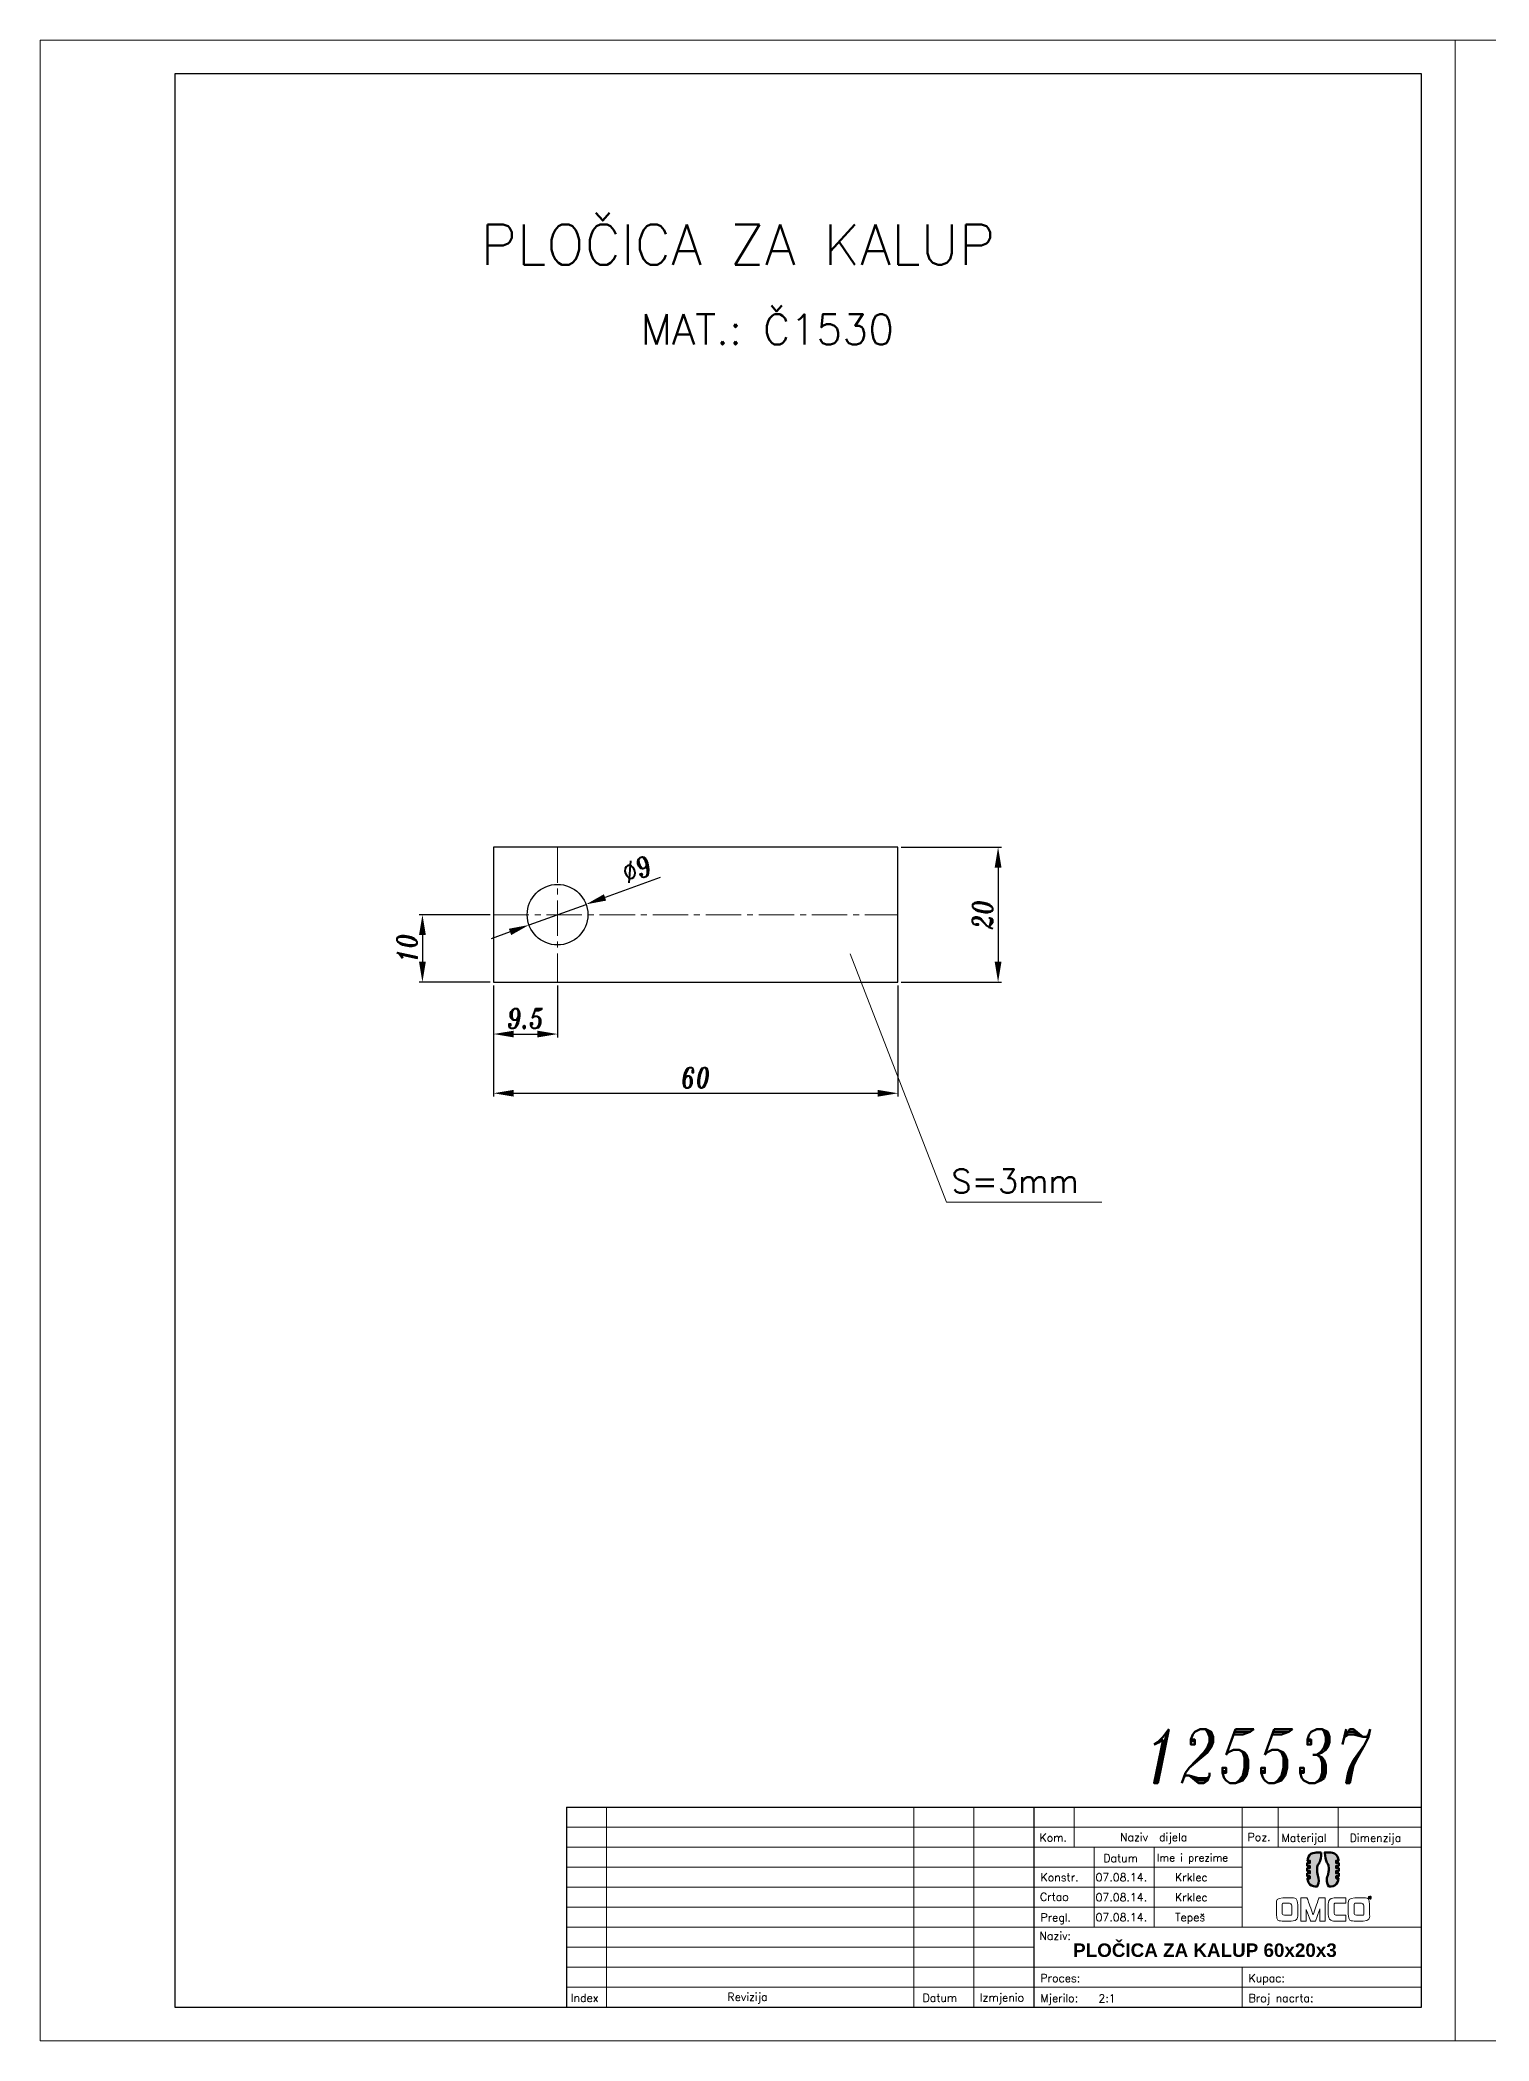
# Model space of a CAD drawing. Extents: x -409 to 828, y -94 to 506.
# Drawn here: x -408.5 to -193.5, y -94.1 to 202.9 of the extents above; entities that cross this region are included whole.
import ezdxf

# ---------------------------------------------------------------- set-up
doc = ezdxf.new("R2010")
doc.units = 0
doc.header["$LTSCALE"] = 7
doc.header["$MEASUREMENT"] = 0
doc.linetypes.add('CENTER2', pattern=[1.125, 0.75, -0.125, 0.125, -0.125])
doc.layers.get('0').update_dxf_attribs({"linetype": 'CONTINUOUS', "lineweight": 15})
for name, color, linetype, lineweight in [('1', 1, 'CENTER2', 15), ('3', 3, 'CONTINUOUS', 30), ('4', 5, 'CONTINUOUS', 50)]:
    doc.layers.add(name, color=color, linetype=linetype, lineweight=lineweight)
doc.styles.add('ITALICT', font='ITALICT.shx', dxfattribs={"width": 0.8, "height": 3})
doc.styles.add('ROMANS', font='romans.shx')
doc.dimstyles.new('2', dxfattribs={"dimtxt": 3, "dimasz": 3, "dimexe": 0.5, "dimexo": 0.5, "dimgap": 0.8, "dimtad": 1, "dimlfac": 0.5, "dimdsep": 46, "dimtxsty": 'ITALICT', "dimcen": 0, "dimazin": 2, "dimtfac": 1, "dimtmove": 0, "dimatfit": 3, "dimfxl": 1, "dimtvp": 13.888889, "dimtolj": 1, "dimarcsym": 0})

# ---------------------------------------------------------------- blocks, each defined once
blk = doc.blocks.new('*D127')
at = {"color": 0, "lineweight": -2, "transparency": 16777216}
for p, q in [((-341.21, 62.54), (-341.21, 46.03)), ((-281.21, 62.54), (-281.21, 46.03)), ((-338.21, 46.53), (-284.21, 46.53))]:
    blk.add_line(p, q, dxfattribs=at)
at = {"color": 0, "transparency": 16777216}
for points in [[(-338.21, 47.03), (-338.21, 46.03), (-341.21, 46.53)], [(-284.21, 46.03), (-284.21, 47.03), (-281.21, 46.53)]]:
    blk.add_solid(points, dxfattribs=at)
at = {"color": 0, "transparency": 16777216, "insert": (-311.21, 48.83), "char_height": 3, "attachment_point": 5, "style": 'ITALICT'}
blk.add_mtext('\\A1;60', dxfattribs=at)
blk = doc.blocks.new('*D128')
at = {"color": 0, "lineweight": -2, "transparency": 16777216}
for p, q in [((-341.21, 62.54), (-341.21, 54.82)), ((-331.71, 62.54), (-331.71, 54.82)), ((-338.21, 55.32), (-334.71, 55.32))]:
    blk.add_line(p, q, dxfattribs=at)
at = {"color": 0, "transparency": 16777216}
for points in [[(-338.21, 55.82), (-338.21, 54.82), (-341.21, 55.32)], [(-334.71, 54.82), (-334.71, 55.82), (-331.71, 55.32)]]:
    blk.add_solid(points, dxfattribs=at)
at = {"color": 0, "transparency": 16777216, "insert": (-336.46, 57.62), "char_height": 3, "attachment_point": 5, "style": 'ITALICT'}
blk.add_mtext('\\A1;9.5', dxfattribs=at)
blk = doc.blocks.new('*D129')
at = {"color": 0, "lineweight": -2, "transparency": 16777216}
for p, q in [((-341.71, 73.04), (-352.26, 73.04)), ((-351.76, 70.04), (-351.76, 66.04)), ((-341.71, 63.04), (-352.26, 63.04))]:
    blk.add_line(p, q, dxfattribs=at)
at = {"color": 0, "transparency": 16777216}
for points in [[(-351.26, 70.04), (-352.26, 70.04), (-351.76, 73.04)], [(-352.26, 66.04), (-351.26, 66.04), (-351.76, 63.04)]]:
    blk.add_solid(points, dxfattribs=at)
at = {"color": 0, "transparency": 16777216, "insert": (-354.06, 68.04), "char_height": 3, "attachment_point": 5, "rotation": 90, "style": 'ITALICT'}
blk.add_mtext('\\A1;10', dxfattribs=at)
blk = doc.blocks.new('*D130')
at = {"color": 0, "lineweight": -2, "transparency": 16777216}
for p, q in [((-280.71, 83.04), (-265.84, 83.04)), ((-266.34, 80.04), (-266.34, 66.04)), ((-280.71, 63.04), (-265.84, 63.04))]:
    blk.add_line(p, q, dxfattribs=at)
at = {"color": 0, "transparency": 16777216}
for points in [[(-265.84, 80.04), (-266.84, 80.04), (-266.34, 83.04)], [(-266.84, 66.04), (-265.84, 66.04), (-266.34, 63.04)]]:
    blk.add_solid(points, dxfattribs=at)
at = {"color": 0, "transparency": 16777216, "insert": (-268.64, 73.04), "char_height": 3, "attachment_point": 5, "rotation": 90, "style": 'ITALICT'}
blk.add_mtext('\\A1;20', dxfattribs=at)
blk = doc.blocks.new('*D131')
at = {"color": 0, "lineweight": -2, "transparency": 16777216}
for p, q in [((-316.47, 78.57), (-324.66, 75.6)), ((-335.94, 71.51), (-327.48, 74.57)), ((-338.76, 70.48), (-341.58, 69.46))]:
    blk.add_line(p, q, dxfattribs=at)
at = {"color": 0, "transparency": 16777216}
for points in [[(-324.83, 76.07), (-324.49, 75.13), (-327.48, 74.57)], [(-338.59, 70.01), (-338.93, 70.95), (-335.94, 71.51)]]:
    blk.add_solid(points, dxfattribs=at)
at = {"color": 0, "transparency": 16777216, "insert": (-319.94, 79.75), "char_height": 3, "attachment_point": 5, "rotation": 19.9257, "style": 'ITALICT'}
blk.add_mtext('\\A1;∅9', dxfattribs=at)

msp = doc.modelspace()

# ---------------------------------------------------------------- hatches: boundary and pattern name
at = {"layer": '4'}
h = msp.add_hatch(color=142, dxfattribs=at)
edge = h.paths.add_edge_path()
edge.add_spline(control_points=[(-219.0134, -68.5017), (-219.0134, -67.8634), (-218.4513, -67.6925), (-218.3898, -66.1606)], knot_values=[0.95238095, 0.95238095, 0.95238095, 0.95238095, 1, 1, 1, 1], degree=3, periodic=0)
edge.add_spline(control_points=[(-218.3898, -66.1606), (-218.3898, -66.1606), (-219.0382, -66.1606), (-219.0382, -66.1606)], knot_values=[0, 0, 0, 0, 0.04761905, 0.04761905, 0.04761905, 0.04761905], degree=3, periodic=0)
edge.add_spline(control_points=[(-219.0382, -66.1606), (-220.1328, -66.1606), (-220.3824, -67.005), (-220.4394, -67.3905), (-220.4394, -67.3905), (-220.4394, -67.3905), (-220.3466, -67.3905), (-220.2538, -67.3905)], knot_values=[0.04761905, 0.04761905, 0.04761905, 0.04761905, 0.0952381, 0.0952381, 0.0952381, 0.0953381, 0.11904762, 0.11904762, 0.11904762, 0.11904762], degree=3, periodic=0)
edge.add_spline(control_points=[(-220.2538, -67.3905), (-220.161, -67.3905), (-220.0683, -67.3905), (-220.0683, -67.3905)], knot_values=[0.11904762, 0.11904762, 0.11904762, 0.11904762, 0.14285714, 0.14285714, 0.14285714, 0.14285714], degree=3, periodic=0)
edge.add_spline(control_points=[(-220.0683, -67.3905), (-220.0683, -67.3905), (-220.0683, -67.7011), (-220.0683, -67.7011)], knot_values=[0.14285714, 0.14285714, 0.14285714, 0.14285714, 0.19047571, 0.19047571, 0.19047571, 0.19047571], degree=3, periodic=0)
edge.add_spline(control_points=[(-220.0683, -67.7011), (-220.0683, -67.7011), (-220.0683, -67.7011), (-220.0683, -67.7011), (-220.0683, -67.7011), (-220.0683, -67.7011), (-220.1653, -67.7011), (-220.2624, -67.7011)], knot_values=[0.19047571, 0.19047571, 0.19047571, 0.19047571, 0.20238095, 0.20238095, 0.20238095, 0.20248095, 0.21428571, 0.21428571, 0.21428571, 0.21428571], degree=3, periodic=0)
edge.add_spline(control_points=[(-220.2624, -67.7011), (-220.3594, -67.7011), (-220.4565, -67.7011), (-220.4565, -67.7011), (-220.4565, -67.7011), (-220.4565, -67.7011), (-220.4565, -67.8152), (-220.4565, -67.9293)], knot_values=[0.21428571, 0.21428571, 0.21428571, 0.21428571, 0.23809524, 0.23809524, 0.23809524, 0.23819524, 0.26190476, 0.26190476, 0.26190476, 0.26190476], degree=3, periodic=0)
edge.add_spline(control_points=[(-220.4565, -67.9293), (-220.4565, -68.0434), (-220.4565, -68.1575), (-220.4565, -68.1575), (-220.4565, -68.1575), (-220.4565, -68.1575), (-220.3594, -68.1575), (-220.2624, -68.1575)], knot_values=[0.26190476, 0.26190476, 0.26190476, 0.26190476, 0.28571429, 0.28571429, 0.28571429, 0.28581429, 0.30952381, 0.30952381, 0.30952381, 0.30952381], degree=3, periodic=0)
edge.add_spline(control_points=[(-220.2624, -68.1575), (-220.1653, -68.1575), (-220.0683, -68.1575), (-220.0683, -68.1575)], knot_values=[0.30952381, 0.30952381, 0.30952381, 0.30952381, 0.33333333, 0.33333333, 0.33333333, 0.33333333], degree=3, periodic=0)
edge.add_spline(control_points=[(-220.0683, -68.1575), (-220.0683, -68.1575), (-220.0683, -68.4681), (-220.0683, -68.4681)], knot_values=[0.33333333, 0.33333333, 0.33333333, 0.33333333, 0.3809519, 0.3809519, 0.3809519, 0.3809519], degree=3, periodic=0)
edge.add_spline(control_points=[(-220.0683, -68.4681), (-220.0683, -68.4681), (-220.0683, -68.4681), (-220.0683, -68.4681), (-220.0683, -68.4681), (-220.0683, -68.4681), (-220.1653, -68.4681), (-220.2624, -68.4681)], knot_values=[0.3809519, 0.3809519, 0.3809519, 0.3809519, 0.39285714, 0.39285714, 0.39285714, 0.39295714, 0.4047619, 0.4047619, 0.4047619, 0.4047619], degree=3, periodic=0)
edge.add_spline(control_points=[(-220.2624, -68.4681), (-220.3594, -68.4681), (-220.4565, -68.4681), (-220.4565, -68.4681), (-220.4565, -68.4681), (-220.4565, -68.4681), (-220.4565, -68.5822), (-220.4565, -68.6963)], knot_values=[0.4047619, 0.4047619, 0.4047619, 0.4047619, 0.42857143, 0.42857143, 0.42857143, 0.42867143, 0.45238095, 0.45238095, 0.45238095, 0.45238095], degree=3, periodic=0)
edge.add_spline(control_points=[(-220.4565, -68.6963), (-220.4565, -68.8104), (-220.4565, -68.9245), (-220.4565, -68.9245), (-220.4565, -68.9245), (-220.4565, -68.9245), (-220.3594, -68.9245), (-220.2624, -68.9245)], knot_values=[0.45238095, 0.45238095, 0.45238095, 0.45238095, 0.47619048, 0.47619048, 0.47619048, 0.47629048, 0.5, 0.5, 0.5, 0.5], degree=3, periodic=0)
edge.add_spline(control_points=[(-220.2624, -68.9245), (-220.1653, -68.9245), (-220.0683, -68.9245), (-220.0683, -68.9245)], knot_values=[0.5, 0.5, 0.5, 0.5, 0.52380952, 0.52380952, 0.52380952, 0.52380952], degree=3, periodic=0)
edge.add_spline(control_points=[(-220.0683, -68.9245), (-220.0683, -68.9245), (-220.0683, -69.235), (-220.0683, -69.235)], knot_values=[0.52380952, 0.52380952, 0.52380952, 0.52380952, 0.5714281, 0.5714281, 0.5714281, 0.5714281], degree=3, periodic=0)
edge.add_spline(control_points=[(-220.0683, -69.235), (-220.0683, -69.235), (-220.0683, -69.235), (-220.0683, -69.235), (-220.0683, -69.235), (-220.0683, -69.235), (-220.1653, -69.235), (-220.2624, -69.235)], knot_values=[0.5714281, 0.5714281, 0.5714281, 0.5714281, 0.58333333, 0.58333333, 0.58333333, 0.58343333, 0.5952381, 0.5952381, 0.5952381, 0.5952381], degree=3, periodic=0)
edge.add_spline(control_points=[(-220.2624, -69.235), (-220.3594, -69.235), (-220.4565, -69.235), (-220.4565, -69.235), (-220.4565, -69.235), (-220.4565, -69.235), (-220.4565, -69.3491), (-220.4565, -69.4632)], knot_values=[0.5952381, 0.5952381, 0.5952381, 0.5952381, 0.61904762, 0.61904762, 0.61904762, 0.61914762, 0.64285714, 0.64285714, 0.64285714, 0.64285714], degree=3, periodic=0)
edge.add_spline(control_points=[(-220.4565, -69.4632), (-220.4565, -69.5773), (-220.4565, -69.6915), (-220.4565, -69.6915), (-220.4565, -69.6915), (-220.4565, -69.6915), (-220.3594, -69.6915), (-220.2624, -69.6915)], knot_values=[0.64285714, 0.64285714, 0.64285714, 0.64285714, 0.66666667, 0.66666667, 0.66666667, 0.66676667, 0.69047619, 0.69047619, 0.69047619, 0.69047619], degree=3, periodic=0)
edge.add_spline(control_points=[(-220.2624, -69.6915), (-220.1653, -69.6915), (-220.0683, -69.6915), (-220.0683, -69.6915)], knot_values=[0.69047619, 0.69047619, 0.69047619, 0.69047619, 0.71428571, 0.71428571, 0.71428571, 0.71428571], degree=3, periodic=0)
edge.add_spline(control_points=[(-220.0683, -69.6915), (-220.0683, -69.6915), (-220.0683, -70.002), (-220.0683, -70.002)], knot_values=[0.71428571, 0.71428571, 0.71428571, 0.71428571, 0.76190429, 0.76190429, 0.76190429, 0.76190429], degree=3, periodic=0)
edge.add_spline(control_points=[(-220.0683, -70.002), (-220.0683, -70.002), (-220.0683, -70.002), (-220.0683, -70.002), (-220.0683, -70.002), (-220.0683, -70.002), (-220.4423, -70.002), (-220.4423, -70.002)], knot_values=[0.76190429, 0.76190429, 0.76190429, 0.76190429, 0.78571429, 0.78571429, 0.78571429, 0.78581429, 0.80952381, 0.80952381, 0.80952381, 0.80952381], degree=3, periodic=0)
edge.add_spline(control_points=[(-220.4423, -70.002), (-220.3101, -71.1717), (-219.2768, -71.2319), (-219.1241, -71.2319)], knot_values=[0.80952381, 0.80952381, 0.80952381, 0.80952381, 0.85714286, 0.85714286, 0.85714286, 0.85714286], degree=3, periodic=0)
edge.add_spline(control_points=[(-219.1241, -71.2319), (-219.1241, -71.2319), (-219.0095, -71.2319), (-219.0095, -71.2319)], knot_values=[0.85714286, 0.85714286, 0.85714286, 0.85714286, 0.9047619, 0.9047619, 0.9047619, 0.9047619], degree=3, periodic=0)
edge.add_spline(control_points=[(-219.0095, -71.2319), (-218.4669, -70.4517), (-219.0134, -69.3146), (-219.0134, -68.5017)], knot_values=[0.9047619, 0.9047619, 0.9047619, 0.9047619, 0.95238095, 0.95238095, 0.95238095, 0.95238095], degree=3, periodic=0)
h = msp.add_hatch(color=253, dxfattribs=at)
edge = h.paths.add_edge_path()
edge.add_spline(control_points=[(-216.1857, -68.9245), (-216.1857, -68.9245), (-216.1857, -68.9245), (-216.1857, -68.9245), (-216.1857, -68.9245), (-216.1857, -68.9245), (-216.0886, -68.9245), (-215.9916, -68.9245)], knot_values=[0.23809476, 0.23809476, 0.23809476, 0.23809476, 0.25, 0.25, 0.25, 0.2501, 0.26190476, 0.26190476, 0.26190476, 0.26190476], degree=3, periodic=0)
edge.add_spline(control_points=[(-215.9916, -68.9245), (-215.8945, -68.9245), (-215.7975, -68.9245), (-215.7975, -68.9245), (-215.7975, -68.9245), (-215.7975, -68.9245), (-215.7975, -68.8104), (-215.7975, -68.6963)], knot_values=[0.26190476, 0.26190476, 0.26190476, 0.26190476, 0.28571429, 0.28571429, 0.28571429, 0.28581429, 0.30952381, 0.30952381, 0.30952381, 0.30952381], degree=3, periodic=0)
edge.add_spline(control_points=[(-215.7975, -68.6963), (-215.7975, -68.5822), (-215.7975, -68.4681), (-215.7975, -68.4681), (-215.7975, -68.4681), (-215.7975, -68.4681), (-215.8945, -68.4681), (-215.9916, -68.4681)], knot_values=[0.30952381, 0.30952381, 0.30952381, 0.30952381, 0.33333333, 0.33333333, 0.33333333, 0.33343333, 0.35714286, 0.35714286, 0.35714286, 0.35714286], degree=3, periodic=0)
edge.add_spline(control_points=[(-215.9916, -68.4681), (-216.0886, -68.4681), (-216.1857, -68.4681), (-216.1857, -68.4681)], knot_values=[0.35714286, 0.35714286, 0.35714286, 0.35714286, 0.38095238, 0.38095238, 0.38095238, 0.38095238], degree=3, periodic=0)
edge.add_spline(control_points=[(-216.1857, -68.4681), (-216.1857, -68.4681), (-216.1857, -68.1575), (-216.1857, -68.1575)], knot_values=[0.38095238, 0.38095238, 0.38095238, 0.38095238, 0.42857095, 0.42857095, 0.42857095, 0.42857095], degree=3, periodic=0)
edge.add_spline(control_points=[(-216.1857, -68.1575), (-216.1857, -68.1575), (-216.1857, -68.1575), (-216.1857, -68.1575), (-216.1857, -68.1575), (-216.1857, -68.1575), (-216.0886, -68.1575), (-215.9916, -68.1575)], knot_values=[0.42857095, 0.42857095, 0.42857095, 0.42857095, 0.44047619, 0.44047619, 0.44047619, 0.44057619, 0.45238095, 0.45238095, 0.45238095, 0.45238095], degree=3, periodic=0)
edge.add_spline(control_points=[(-215.9916, -68.1575), (-215.8945, -68.1575), (-215.7975, -68.1575), (-215.7975, -68.1575), (-215.7975, -68.1575), (-215.7975, -68.1575), (-215.7975, -68.0434), (-215.7975, -67.9293)], knot_values=[0.45238095, 0.45238095, 0.45238095, 0.45238095, 0.47619048, 0.47619048, 0.47619048, 0.47629048, 0.5, 0.5, 0.5, 0.5], degree=3, periodic=0)
edge.add_spline(control_points=[(-215.7975, -67.9293), (-215.7975, -67.8152), (-215.7975, -67.7011), (-215.7975, -67.7011), (-215.7975, -67.7011), (-215.7975, -67.7011), (-215.8945, -67.7011), (-215.9916, -67.7011)], knot_values=[0.5, 0.5, 0.5, 0.5, 0.52380952, 0.52380952, 0.52380952, 0.52390952, 0.54761905, 0.54761905, 0.54761905, 0.54761905], degree=3, periodic=0)
edge.add_spline(control_points=[(-215.9916, -67.7011), (-216.0886, -67.7011), (-216.1857, -67.7011), (-216.1857, -67.7011)], knot_values=[0.54761905, 0.54761905, 0.54761905, 0.54761905, 0.57142857, 0.57142857, 0.57142857, 0.57142857], degree=3, periodic=0)
edge.add_spline(control_points=[(-216.1857, -67.7011), (-216.1857, -67.7011), (-216.1857, -67.3905), (-216.1857, -67.3905)], knot_values=[0.57142857, 0.57142857, 0.57142857, 0.57142857, 0.61904714, 0.61904714, 0.61904714, 0.61904714], degree=3, periodic=0)
edge.add_spline(control_points=[(-216.1857, -67.3905), (-216.1857, -67.3905), (-216.1857, -67.3905), (-216.1857, -67.3905), (-216.1857, -67.3905), (-216.1857, -67.3905), (-215.8128, -67.3905), (-215.8128, -67.3905)], knot_values=[0.61904714, 0.61904714, 0.61904714, 0.61904714, 0.64285714, 0.64285714, 0.64285714, 0.64295714, 0.66666667, 0.66666667, 0.66666667, 0.66666667], degree=3, periodic=0)
edge.add_spline(control_points=[(-215.8128, -67.3905), (-215.9493, -66.2285), (-216.9775, -66.1606), (-217.1298, -66.1606), (-217.1298, -66.1606), (-217.1298, -66.1606), (-217.8644, -66.1606), (-217.8644, -66.1606)], knot_values=[0.66666667, 0.66666667, 0.66666667, 0.66666667, 0.71428571, 0.71428571, 0.71428571, 0.71438571, 0.76190476, 0.76190476, 0.76190476, 0.76190476], degree=3, periodic=0)
edge.add_spline(control_points=[(-217.8644, -66.1606), (-217.8027, -67.6925), (-217.2404, -67.8634), (-217.2404, -68.5017)], knot_values=[0.76190476, 0.76190476, 0.76190476, 0.76190476, 0.80952381, 0.80952381, 0.80952381, 0.80952381], degree=3, periodic=0)
edge.add_spline(control_points=[(-217.2404, -68.5017), (-217.2404, -69.3146), (-217.787, -70.4517), (-217.2444, -71.2319)], knot_values=[0.80952381, 0.80952381, 0.80952381, 0.80952381, 0.85714286, 0.85714286, 0.85714286, 0.85714286], degree=3, periodic=0)
edge.add_spline(control_points=[(-217.2444, -71.2319), (-217.2444, -71.2319), (-217.2072, -71.2319), (-217.2072, -71.2319)], knot_values=[0.85714286, 0.85714286, 0.85714286, 0.85714286, 0.9047619, 0.9047619, 0.9047619, 0.9047619], degree=3, periodic=0)
edge.add_spline(control_points=[(-217.2072, -71.2319), (-216.1126, -71.2319), (-215.8681, -70.3876), (-215.8134, -70.002), (-215.8134, -70.002), (-215.8134, -70.002), (-215.9065, -70.002), (-215.9996, -70.002)], knot_values=[0.9047619, 0.9047619, 0.9047619, 0.9047619, 0.95238095, 0.95238095, 0.95238095, 0.95248095, 0.97619048, 0.97619048, 0.97619048, 0.97619048], degree=3, periodic=0)
edge.add_spline(control_points=[(-215.9996, -70.002), (-216.0926, -70.002), (-216.1857, -70.002), (-216.1857, -70.002)], knot_values=[0.97619048, 0.97619048, 0.97619048, 0.97619048, 1, 1, 1, 1], degree=3, periodic=0)
edge.add_spline(control_points=[(-216.1857, -70.002), (-216.1857, -70.002), (-216.1857, -69.6915), (-216.1857, -69.6915)], knot_values=[0, 0, 0, 0, 0.04761857, 0.04761857, 0.04761857, 0.04761857], degree=3, periodic=0)
edge.add_spline(control_points=[(-216.1857, -69.6915), (-216.1857, -69.6915), (-216.1857, -69.6915), (-216.1857, -69.6915), (-216.1857, -69.6915), (-216.1857, -69.6915), (-216.0886, -69.6915), (-215.9916, -69.6915)], knot_values=[0.04761857, 0.04761857, 0.04761857, 0.04761857, 0.05952381, 0.05952381, 0.05952381, 0.05962381, 0.07142857, 0.07142857, 0.07142857, 0.07142857], degree=3, periodic=0)
edge.add_spline(control_points=[(-215.9916, -69.6915), (-215.8945, -69.6915), (-215.7975, -69.6915), (-215.7975, -69.6915), (-215.7975, -69.6915), (-215.7975, -69.6915), (-215.7975, -69.5773), (-215.7975, -69.4632)], knot_values=[0.07142857, 0.07142857, 0.07142857, 0.07142857, 0.0952381, 0.0952381, 0.0952381, 0.0953381, 0.11904762, 0.11904762, 0.11904762, 0.11904762], degree=3, periodic=0)
edge.add_spline(control_points=[(-215.7975, -69.4632), (-215.7975, -69.3491), (-215.7975, -69.235), (-215.7975, -69.235), (-215.7975, -69.235), (-215.7975, -69.235), (-215.8945, -69.235), (-215.9916, -69.235)], knot_values=[0.11904762, 0.11904762, 0.11904762, 0.11904762, 0.14285714, 0.14285714, 0.14285714, 0.14295714, 0.16666667, 0.16666667, 0.16666667, 0.16666667], degree=3, periodic=0)
edge.add_spline(control_points=[(-215.9916, -69.235), (-216.0886, -69.235), (-216.1857, -69.235), (-216.1857, -69.235)], knot_values=[0.16666667, 0.16666667, 0.16666667, 0.16666667, 0.19047619, 0.19047619, 0.19047619, 0.19047619], degree=3, periodic=0)
edge.add_spline(control_points=[(-216.1857, -69.235), (-216.1857, -69.235), (-216.1857, -68.9245), (-216.1857, -68.9245)], knot_values=[0.19047619, 0.19047619, 0.19047619, 0.19047619, 0.23809476, 0.23809476, 0.23809476, 0.23809476], degree=3, periodic=0)

# ---------------------------------------------------------------- linework, layer by layer
for p, q in [((-198.5003, 202.8629), (-408.5003, 202.8629)), ((-408.5003, 202.8629), (-408.5003, -94.1371)), ((11.4997, 202.8629), (-198.5003, 202.8629)), ((-198.5003, 202.8629), (-198.5003, -94.1371)), ((-198.5003, 202.8629), (-198.5003, -94.1371)), ((-288.3132, 67.2125), (-274.017, 30.3692)), ((-274.017, 30.3692), (-250.966, 30.3692)), ((-324.4639, -59.4431), (-324.4639, -89.1371)), ((-278.8291, -59.4431), (-278.8291, -89.1371)), ((-269.9209, -59.4431), (-269.9209, -89.1371)), ((-255.0739, -59.4431), (-255.0739, -65.3819)), ((-230.131, -59.4431), (-230.131, -77.2595)), ((-224.786, -59.4431), (-224.786, -65.3819)), ((-215.8778, -59.4431), (-215.8778, -65.3819)), ((-330.4027, -62.4125), (-203.5003, -62.4125)), ((-203.5003, -65.3819), (-330.4027, -65.3819)), ((-252.1045, -65.3819), (-252.1045, -77.2595)), ((-243.1963, -65.3819), (-243.1963, -77.2595)), ((-330.4027, -68.3513), (-230.131, -68.3513)), ((-330.4027, -71.3207), (-230.131, -71.3207)), ((-330.4027, -74.2901), (-230.131, -74.2901)), ((-330.4027, -77.2595), (-203.5003, -77.2595)), ((-261.0127, -80.2289), (-330.4027, -80.2289)), ((-330.4027, -83.1983), (-203.5003, -83.1983)), ((-230.131, -83.1983), (-230.131, -89.1371)), ((-330.4027, -86.1677), (-203.5003, -86.1677)), ((-408.5003, -94.1371), (-198.5003, -94.1371)), ((-198.5003, -94.1371), (11.4997, -94.1371))]:
    msp.add_line(p, q)
for points, knots in [([(-222.8383, -76.3394), (-222.8383, -76.3394), (-224.1435, -76.3394), (-224.1435, -76.3394), (-224.1435, -76.3394), (-224.2546, -76.3394), (-225.0506, -76.2927), (-225.0506, -75.3269), (-225.0506, -75.3269), (-225.0506, -75.3269), (-225.0506, -73.8521), (-225.0506, -73.8521), (-225.0506, -73.8521), (-225.0506, -73.8521), (-225.0506, -72.8864), (-224.085, -72.8864), (-224.085, -72.8864), (-224.085, -72.8864), (-222.7857, -72.8864), (-222.7857, -72.8864), (-222.7857, -72.8864), (-222.6745, -72.8864), (-221.8785, -72.9391), (-221.8785, -73.9048), (-221.8785, -73.9048), (-221.8785, -73.9048), (-221.8785, -75.3737), (-221.8785, -75.3737), (-221.8785, -75.3737), (-221.8785, -75.3737), (-221.8727, -76.3394), (-222.8383, -76.3394)], [0, 0, 0, 0, 0.125, 0.125, 0.125, 0.1875, 0.25, 0.25, 0.25, 0.3125, 0.375, 0.375, 0.375, 0.4375, 0.5, 0.5, 0.5, 0.5625, 0.625, 0.625, 0.625, 0.6875, 0.75, 0.75, 0.75, 0.8125, 0.875, 0.875, 0.875, 0.9375, 1, 1, 1, 1]), ([(-222.7564, -74.1037), (-222.7564, -74.1037), (-222.7564, -73.7058), (-223.0959, -73.7058), (-223.0959, -73.7058), (-223.0959, -73.7058), (-224.0615, -73.7058), (-224.0615, -73.7058), (-224.0615, -73.7058), (-224.0615, -73.7058), (-224.1727, -73.7117), (-224.1727, -73.8228), (-224.1727, -73.8228), (-224.1727, -73.8228), (-224.1727, -75.0694), (-224.1727, -75.0694), (-224.1727, -75.0694), (-224.1727, -75.0694), (-224.1727, -75.4617), (-223.8333, -75.4617), (-223.8333, -75.4617), (-223.8333, -75.4617), (-222.8676, -75.4617), (-222.8676, -75.4617), (-222.8676, -75.4617), (-222.8676, -75.4617), (-222.7564, -75.4617), (-222.7564, -75.3504), (-222.7564, -75.3504), (-222.7564, -75.3504), (-222.7564, -74.1037), (-222.7564, -74.1037)], [0, 0, 0, 0, 0.125, 0.125, 0.125, 0.1875, 0.25, 0.25, 0.25, 0.3125, 0.375, 0.375, 0.375, 0.4375, 0.5, 0.5, 0.5, 0.5625, 0.625, 0.625, 0.625, 0.6875, 0.75, 0.75, 0.75, 0.8125, 0.875, 0.875, 0.875, 0.9375, 1, 1, 1, 1]), ([(-218.5894, -76.3394), (-218.5894, -76.3394), (-218.5894, -74.531), (-218.5894, -74.531), (-218.5894, -74.531), (-218.5894, -74.531), (-219.2214, -76.3394), (-219.2214, -76.3394), (-219.2214, -76.3394), (-219.2214, -76.3394), (-219.9823, -76.3394), (-219.9823, -76.3394), (-219.9823, -76.3394), (-219.9823, -76.3394), (-220.626, -74.6128), (-220.626, -74.6128), (-220.626, -74.6128), (-220.626, -74.6128), (-220.626, -76.3394), (-220.626, -76.3394), (-220.626, -76.3394), (-220.626, -76.3394), (-221.4396, -76.3394), (-221.4396, -76.3394), (-221.4396, -76.3394), (-221.4396, -76.3394), (-221.4396, -72.8864), (-221.4396, -72.8864), (-221.4396, -72.8864), (-221.4396, -72.8864), (-220.4974, -72.8864), (-220.4974, -72.8864), (-220.4974, -72.8864), (-220.4974, -72.8864), (-219.5902, -75.4323), (-219.5902, -75.4323), (-219.5902, -75.4323), (-219.5902, -75.4323), (-218.724, -72.8864), (-218.724, -72.8864), (-218.724, -72.8864), (-218.724, -72.8864), (-217.7992, -72.8864), (-217.7992, -72.8864), (-217.7992, -72.8864), (-217.7992, -72.8864), (-217.7992, -76.3394), (-217.7992, -76.3394), (-217.7992, -76.3394), (-217.7992, -76.3394), (-218.5894, -76.3394), (-218.5894, -76.3394)], [0, 0, 0, 0, 0.07692308, 0.07692308, 0.07692308, 0.11538462, 0.15384615, 0.15384615, 0.15384615, 0.19230769, 0.23076923, 0.23076923, 0.23076923, 0.26923077, 0.30769231, 0.30769231, 0.30769231, 0.34615385, 0.38461538, 0.38461538, 0.38461538, 0.42307692, 0.46153846, 0.46153846, 0.46153846, 0.5, 0.53846154, 0.53846154, 0.53846154, 0.57692308, 0.61538462, 0.61538462, 0.61538462, 0.65384615, 0.69230769, 0.69230769, 0.69230769, 0.73076923, 0.76923077, 0.76923077, 0.76923077, 0.80769231, 0.84615385, 0.84615385, 0.84615385, 0.88461538, 0.92307692, 0.92307692, 0.92307692, 0.96153846, 1, 1, 1, 1]), ([(-214.7558, -75.4617), (-214.7558, -75.4617), (-216.143, -75.4617), (-216.143, -75.4617), (-216.143, -75.4617), (-216.4825, -75.4617), (-216.4825, -75.0694), (-216.4825, -75.0694), (-216.4825, -75.0694), (-216.4825, -75.0694), (-216.4825, -73.8228), (-216.4825, -73.8228), (-216.4825, -73.8228), (-216.4825, -73.7117), (-216.3712, -73.7058), (-216.3712, -73.7058), (-216.3712, -73.7058), (-216.3712, -73.7058), (-214.7558, -73.7058), (-214.7558, -73.7058), (-214.7558, -73.7058), (-214.7558, -73.7058), (-214.7558, -72.8864), (-214.7558, -72.8864), (-214.7558, -72.8864), (-214.7558, -72.8864), (-216.3946, -72.8864), (-216.3946, -72.8864), (-216.3946, -72.8864), (-217.3603, -72.8864), (-217.3603, -73.8521), (-217.3603, -73.8521), (-217.3603, -73.8521), (-217.3603, -73.8521), (-217.3603, -75.3269), (-217.3603, -75.3269), (-217.3603, -75.3269), (-217.3603, -76.2927), (-216.5644, -76.3394), (-216.4532, -76.3394), (-216.4532, -76.3394), (-216.4532, -76.3394), (-214.7558, -76.3394), (-214.7558, -76.3394), (-214.7558, -76.3394), (-214.7558, -76.3394), (-214.7558, -75.4617), (-214.7558, -75.4617)], [0, 0, 0, 0, 0.08333333, 0.08333333, 0.08333333, 0.125, 0.16666667, 0.16666667, 0.16666667, 0.20833333, 0.25, 0.25, 0.25, 0.29166667, 0.33333333, 0.33333333, 0.33333333, 0.375, 0.41666667, 0.41666667, 0.41666667, 0.45833333, 0.5, 0.5, 0.5, 0.54166667, 0.58333333, 0.58333333, 0.58333333, 0.625, 0.66666667, 0.66666667, 0.66666667, 0.70833333, 0.75, 0.75, 0.75, 0.79166667, 0.83333333, 0.83333333, 0.83333333, 0.875, 0.91666667, 0.91666667, 0.91666667, 0.95833333, 1, 1, 1, 1]), ([(-212.1632, -76.3394), (-212.1632, -76.3394), (-213.4683, -76.3394), (-213.4683, -76.3394), (-213.4683, -76.3394), (-213.5795, -76.3394), (-214.3754, -76.2927), (-214.3754, -75.3269), (-214.3754, -75.3269), (-214.3754, -75.3269), (-214.3753, -73.8521), (-214.3753, -73.8521), (-214.3753, -73.8521), (-214.3753, -73.8521), (-214.3754, -72.8864), (-213.4098, -72.8864), (-213.4098, -72.8864), (-213.4098, -72.8864), (-212.1105, -72.8864), (-212.1105, -72.8864), (-212.1105, -72.8864), (-211.9993, -72.8864), (-211.2033, -72.9391), (-211.2033, -73.9048), (-211.2033, -73.9048), (-211.2033, -73.9048), (-211.2033, -75.3737), (-211.2033, -75.3737), (-211.2033, -75.3737), (-211.2033, -75.3737), (-211.1975, -76.3394), (-212.1632, -76.3394)], [0, 0, 0, 0, 0.125, 0.125, 0.125, 0.1875, 0.25, 0.25, 0.25, 0.3125, 0.375, 0.375, 0.375, 0.4375, 0.5, 0.5, 0.5, 0.5625, 0.625, 0.625, 0.625, 0.6875, 0.75, 0.75, 0.75, 0.8125, 0.875, 0.875, 0.875, 0.9375, 1, 1, 1, 1]), ([(-212.0813, -74.1037), (-212.0813, -74.1037), (-212.0813, -73.7058), (-212.4208, -73.7058), (-212.4208, -73.7058), (-212.4208, -73.7058), (-213.3863, -73.7058), (-213.3863, -73.7058), (-213.3863, -73.7058), (-213.3863, -73.7058), (-213.4977, -73.7117), (-213.4977, -73.8228), (-213.4977, -73.8228), (-213.4977, -73.8228), (-213.4977, -75.0694), (-213.4977, -75.0694), (-213.4977, -75.0694), (-213.4977, -75.0694), (-213.4977, -75.4617), (-213.1581, -75.4617), (-213.1581, -75.4617), (-213.1581, -75.4617), (-212.1924, -75.4617), (-212.1924, -75.4617), (-212.1924, -75.4617), (-212.1924, -75.4617), (-212.0813, -75.4617), (-212.0813, -75.3504), (-212.0813, -75.3504), (-212.0813, -75.3504), (-212.0813, -74.1037), (-212.0813, -74.1037)], [0, 0, 0, 0, 0.125, 0.125, 0.125, 0.1875, 0.25, 0.25, 0.25, 0.3125, 0.375, 0.375, 0.375, 0.4375, 0.5, 0.5, 0.5, 0.5625, 0.625, 0.625, 0.625, 0.6875, 0.75, 0.75, 0.75, 0.8125, 0.875, 0.875, 0.875, 0.9375, 1, 1, 1, 1]), ([(-211.1895, -73.1056), (-211.3181, -73.1056), (-211.4225, -73.0011), (-211.4225, -72.8726), (-211.4225, -72.8726), (-211.4225, -72.7441), (-211.3181, -72.6397), (-211.1895, -72.6397), (-211.1895, -72.6397), (-211.061, -72.6397), (-210.9566, -72.7441), (-210.9566, -72.8726), (-210.9566, -72.8726), (-210.9566, -73.0011), (-211.061, -73.1056), (-211.1895, -73.1056)], [0, 0, 0, 0, 0.25, 0.25, 0.25, 0.375, 0.5, 0.5, 0.5, 0.625, 0.75, 0.75, 0.75, 0.875, 1, 1, 1, 1]), ([(-211.1895, -72.691), (-211.2891, -72.691), (-211.3711, -72.773), (-211.3711, -72.8726), (-211.3711, -72.8726), (-211.3711, -72.9722), (-211.2891, -73.0541), (-211.1895, -73.0541), (-211.1895, -73.0541), (-211.0899, -73.0541), (-211.0079, -72.9722), (-211.0079, -72.8726), (-211.0079, -72.8726), (-211.0079, -72.773), (-211.0899, -72.691), (-211.1895, -72.691)], [0, 0, 0, 0, 0.25, 0.25, 0.25, 0.375, 0.5, 0.5, 0.5, 0.625, 0.75, 0.75, 0.75, 0.875, 1, 1, 1, 1]), ([(-211.1366, -72.9127), (-211.1366, -72.9127), (-211.0883, -72.9866), (-211.0883, -72.9866), (-211.0883, -72.9866), (-211.0883, -72.9866), (-211.1526, -72.9866), (-211.1526, -72.9866), (-211.1526, -72.9866), (-211.1526, -72.9866), (-211.1927, -72.9208), (-211.1927, -72.9208), (-211.1927, -72.9208), (-211.1927, -72.9208), (-211.2185, -72.9208), (-211.2185, -72.9208), (-211.2185, -72.9208), (-211.2185, -72.9208), (-211.2185, -72.9866), (-211.2185, -72.9866), (-211.2185, -72.9866), (-211.2185, -72.9866), (-211.2763, -72.9866), (-211.2763, -72.9866), (-211.2763, -72.9866), (-211.2763, -72.9866), (-211.2763, -72.7505), (-211.2763, -72.7505), (-211.2763, -72.7505), (-211.2763, -72.7505), (-211.1735, -72.7505), (-211.1735, -72.7505), (-211.1735, -72.7505), (-211.1542, -72.7505), (-211.0835, -72.7505), (-211.0835, -72.8356), (-211.0835, -72.8356), (-211.0835, -72.8805), (-211.1108, -72.903), (-211.1366, -72.9127)], [0, 0, 0, 0, 0.1, 0.1, 0.1, 0.15, 0.2, 0.2, 0.2, 0.25, 0.3, 0.3, 0.3, 0.35, 0.4, 0.4, 0.4, 0.45, 0.5, 0.5, 0.5, 0.55, 0.6, 0.6, 0.6, 0.65, 0.7, 0.7, 0.7, 0.75, 0.8, 0.8, 0.8, 0.85, 0.9, 0.9, 0.9, 0.95, 1, 1, 1, 1]), ([(-211.188, -72.8003), (-211.188, -72.8003), (-211.2185, -72.8003), (-211.2185, -72.8003), (-211.2185, -72.8003), (-211.2185, -72.8003), (-211.2185, -72.8741), (-211.2185, -72.8741), (-211.2185, -72.8741), (-211.2185, -72.8741), (-211.188, -72.8741), (-211.188, -72.8741), (-211.188, -72.8741), (-211.1574, -72.8741), (-211.1446, -72.8629), (-211.1446, -72.8356), (-211.1446, -72.8356), (-211.1446, -72.8083), (-211.1574, -72.8003), (-211.188, -72.8003)], [0, 0, 0, 0, 0.2, 0.2, 0.2, 0.3, 0.4, 0.4, 0.4, 0.5, 0.6, 0.6, 0.6, 0.7, 0.8, 0.8, 0.8, 0.9, 1, 1, 1, 1])]:
    msp.add_open_spline(points, degree=3, knots=knots)
at = {"layer": '1'}
for p, q in [((-331.7135, 83.0399), (-331.7135, 63.0399)), ((-341.2135, 73.0399), (-281.2135, 73.0399))]:
    msp.add_line(p, q, dxfattribs=at)
at = {"layer": '3'}
for p, q in [((-203.5003, 197.8629), (-388.5003, 197.8629)), ((-388.5003, 197.8629), (-388.5003, -89.1371)), ((-203.5003, -89.1371), (-203.5003, 197.8629)), ((-281.2135, 83.0399), (-341.2135, 83.0399)), ((-341.2135, 83.0399), (-341.2135, 63.0399)), ((-281.2135, 63.0399), (-281.2135, 83.0399)), ((-341.2135, 63.0399), (-281.2135, 63.0399)), ((-330.4027, -59.4431), (-330.4027, -89.1371)), ((-330.4027, -59.4431), (-203.5003, -59.4431)), ((-261.0127, -59.4431), (-261.0127, -89.1371)), ((-388.5003, -89.1371), (-203.5003, -89.1371))]:
    msp.add_line(p, q, dxfattribs=at)
at = {"layer": '3', "linetype": 'ByBlock'}
msp.add_line((-330.4027, -89.1371), (-203.5003, -89.1371), dxfattribs=at)
at = {"layer": '3'}
msp.add_circle((-331.7135, 73.0399), 4.5, dxfattribs=at)
at = {"layer": '4', "color": 142}
msp.add_open_spline([(-218.3898, -66.1606), (-218.3898, -66.1606), (-219.0382, -66.1606), (-219.0382, -66.1606), (-219.0382, -66.1606), (-220.1328, -66.1606), (-220.3824, -67.005), (-220.4394, -67.3905), (-220.4394, -67.3905), (-220.4394, -67.3905), (-220.0683, -67.3905), (-220.0683, -67.3905), (-220.0683, -67.3905), (-220.0683, -67.3905), (-220.0683, -67.7011), (-220.0683, -67.7011), (-220.0683, -67.7011), (-220.0683, -67.7011), (-220.4565, -67.7011), (-220.4565, -67.7011), (-220.4565, -67.7011), (-220.4565, -67.7011), (-220.4565, -68.1575), (-220.4565, -68.1575), (-220.4565, -68.1575), (-220.4565, -68.1575), (-220.0683, -68.1575), (-220.0683, -68.1575), (-220.0683, -68.1575), (-220.0683, -68.1575), (-220.0683, -68.4681), (-220.0683, -68.4681), (-220.0683, -68.4681), (-220.0683, -68.4681), (-220.4565, -68.4681), (-220.4565, -68.4681), (-220.4565, -68.4681), (-220.4565, -68.4681), (-220.4565, -68.9245), (-220.4565, -68.9245), (-220.4565, -68.9245), (-220.4565, -68.9245), (-220.0683, -68.9245), (-220.0683, -68.9245), (-220.0683, -68.9245), (-220.0683, -68.9245), (-220.0683, -69.235), (-220.0683, -69.235), (-220.0683, -69.235), (-220.0683, -69.235), (-220.4565, -69.235), (-220.4565, -69.235), (-220.4565, -69.235), (-220.4565, -69.235), (-220.4565, -69.6915), (-220.4565, -69.6915), (-220.4565, -69.6915), (-220.4565, -69.6915), (-220.0683, -69.6915), (-220.0683, -69.6915), (-220.0683, -69.6915), (-220.0683, -69.6915), (-220.0683, -70.002), (-220.0683, -70.002), (-220.0683, -70.002), (-220.0683, -70.002), (-220.4423, -70.002), (-220.4423, -70.002), (-220.4423, -70.002), (-220.3101, -71.1717), (-219.2768, -71.2319), (-219.1241, -71.2319), (-219.1241, -71.2319), (-219.1241, -71.2319), (-219.0095, -71.2319), (-219.0095, -71.2319), (-219.0095, -71.2319), (-218.4669, -70.4517), (-219.0134, -69.3146), (-219.0134, -68.5017), (-219.0134, -68.5017), (-219.0134, -67.8634), (-218.4513, -67.6925), (-218.3898, -66.1606)], degree=3, knots=[0, 0, 0, 0, 0.04761905, 0.04761905, 0.04761905, 0.07142857, 0.0952381, 0.0952381, 0.0952381, 0.11904762, 0.14285714, 0.14285714, 0.14285714, 0.16666667, 0.19047619, 0.19047619, 0.19047619, 0.21428571, 0.23809524, 0.23809524, 0.23809524, 0.26190476, 0.28571429, 0.28571429, 0.28571429, 0.30952381, 0.33333333, 0.33333333, 0.33333333, 0.35714286, 0.38095238, 0.38095238, 0.38095238, 0.4047619, 0.42857143, 0.42857143, 0.42857143, 0.45238095, 0.47619048, 0.47619048, 0.47619048, 0.5, 0.52380952, 0.52380952, 0.52380952, 0.54761905, 0.57142857, 0.57142857, 0.57142857, 0.5952381, 0.61904762, 0.61904762, 0.61904762, 0.64285714, 0.66666667, 0.66666667, 0.66666667, 0.69047619, 0.71428571, 0.71428571, 0.71428571, 0.73809524, 0.76190476, 0.76190476, 0.76190476, 0.78571429, 0.80952381, 0.80952381, 0.80952381, 0.83333333, 0.85714286, 0.85714286, 0.85714286, 0.88095238, 0.9047619, 0.9047619, 0.9047619, 0.92857143, 0.95238095, 0.95238095, 0.95238095, 0.97619048, 1, 1, 1, 1], dxfattribs=at)
at = {"layer": '4', "color": 253}
msp.add_open_spline([(-216.1857, -70.002), (-216.1857, -70.002), (-216.1857, -69.6915), (-216.1857, -69.6915), (-216.1857, -69.6915), (-216.1857, -69.6915), (-215.7975, -69.6915), (-215.7975, -69.6915), (-215.7975, -69.6915), (-215.7975, -69.6915), (-215.7975, -69.235), (-215.7975, -69.235), (-215.7975, -69.235), (-215.7975, -69.235), (-216.1857, -69.235), (-216.1857, -69.235), (-216.1857, -69.235), (-216.1857, -69.235), (-216.1857, -68.9245), (-216.1857, -68.9245), (-216.1857, -68.9245), (-216.1857, -68.9245), (-215.7975, -68.9245), (-215.7975, -68.9245), (-215.7975, -68.9245), (-215.7975, -68.9245), (-215.7975, -68.4681), (-215.7975, -68.4681), (-215.7975, -68.4681), (-215.7975, -68.4681), (-216.1857, -68.4681), (-216.1857, -68.4681), (-216.1857, -68.4681), (-216.1857, -68.4681), (-216.1857, -68.1575), (-216.1857, -68.1575), (-216.1857, -68.1575), (-216.1857, -68.1575), (-215.7975, -68.1575), (-215.7975, -68.1575), (-215.7975, -68.1575), (-215.7975, -68.1575), (-215.7975, -67.7011), (-215.7975, -67.7011), (-215.7975, -67.7011), (-215.7975, -67.7011), (-216.1857, -67.7011), (-216.1857, -67.7011), (-216.1857, -67.7011), (-216.1857, -67.7011), (-216.1857, -67.3905), (-216.1857, -67.3905), (-216.1857, -67.3905), (-216.1857, -67.3905), (-215.8128, -67.3905), (-215.8128, -67.3905), (-215.8128, -67.3905), (-215.9493, -66.2285), (-216.9775, -66.1606), (-217.1298, -66.1606), (-217.1298, -66.1606), (-217.1298, -66.1606), (-217.8644, -66.1606), (-217.8644, -66.1606), (-217.8644, -66.1606), (-217.8027, -67.6925), (-217.2404, -67.8634), (-217.2404, -68.5017), (-217.2404, -68.5017), (-217.2404, -69.3146), (-217.787, -70.4517), (-217.2444, -71.2319), (-217.2444, -71.2319), (-217.2444, -71.2319), (-217.2072, -71.2319), (-217.2072, -71.2319), (-217.2072, -71.2319), (-216.1126, -71.2319), (-215.8681, -70.3876), (-215.8134, -70.002), (-215.8134, -70.002), (-215.8134, -70.002), (-216.1857, -70.002), (-216.1857, -70.002)], degree=3, knots=[0, 0, 0, 0, 0.04761905, 0.04761905, 0.04761905, 0.07142857, 0.0952381, 0.0952381, 0.0952381, 0.11904762, 0.14285714, 0.14285714, 0.14285714, 0.16666667, 0.19047619, 0.19047619, 0.19047619, 0.21428571, 0.23809524, 0.23809524, 0.23809524, 0.26190476, 0.28571429, 0.28571429, 0.28571429, 0.30952381, 0.33333333, 0.33333333, 0.33333333, 0.35714286, 0.38095238, 0.38095238, 0.38095238, 0.4047619, 0.42857143, 0.42857143, 0.42857143, 0.45238095, 0.47619048, 0.47619048, 0.47619048, 0.5, 0.52380952, 0.52380952, 0.52380952, 0.54761905, 0.57142857, 0.57142857, 0.57142857, 0.5952381, 0.61904762, 0.61904762, 0.61904762, 0.64285714, 0.66666667, 0.66666667, 0.66666667, 0.69047619, 0.71428571, 0.71428571, 0.71428571, 0.73809524, 0.76190476, 0.76190476, 0.76190476, 0.78571429, 0.80952381, 0.80952381, 0.80952381, 0.83333333, 0.85714286, 0.85714286, 0.85714286, 0.88095238, 0.9047619, 0.9047619, 0.9047619, 0.92857143, 0.95238095, 0.95238095, 0.95238095, 0.97619048, 1, 1, 1, 1], dxfattribs=at)

# ---------------------------------------------------------------- texts
at = {"style": 'ROMANS'}
for s, height, p in [('  PLOČICA ZA KALUP', 6, (-351.3657, 169.4991)), ('MAT.: Č1530', 4.5, (-319.3636, 157.6629)), ('Kom.', 1.18776, (-260.1907, -64.5475)), ('Naziv  dijela', 1.18776, (-248.2518, -64.4827)), ('Poz.', 1.18776, (-229.3121, -64.4611)), ('Materijal', 1.18776, (-224.2784, -64.5928)), ('Dimenzija', 1.18776, (-214.1589, -64.5902)), ('Datum', 1.18776, (-250.7241, -67.5966)), ('Ime i prezime', 1.128372, (-242.7872, -67.4849)), ('Konstr.', 1.18776, (-260.0469, -70.4388)), ('07.08.14.', 1.18776, (-251.8677, -70.4388)), ('Krklec', 1.18776, (-240.0786, -70.4388)), ('Crtao', 1.18776, (-260.1259, -73.3387)), ('07.08.14.', 1.18776, (-251.8677, -73.4082)), ('Krklec', 1.18776, (-240.0786, -73.4082)), ('Pregl.', 1.18776, (-260.0469, -76.3965)), ('07.08.14.', 1.18776, (-251.8677, -76.3776)), ('Tepeš', 1.18776, (-240.0786, -76.3776)), ('Naziv:', 1.18776, (-260.2086, -79.1334)), ('Proces:', 1.18776, (-260.0648, -85.393)), ('Kupac:', 1.18776, (-229.1831, -85.393)), ('Index', 1.18776, (-329.7399, -88.3363)), ('Revizija', 1.18776, (-306.4923, -88.1905)), ('Datum', 1.18776, (-277.5451, -88.326)), ('Izmjenio', 1.18776, (-269.0451, -88.2917)), ('Mjerilo:', 1.18776, (-260.0648, -88.3624)), ('2:1', 1.18776, (-251.4393, -88.4075)), ('Broj nacrta:', 1.18776, (-229.1754, -88.3641))]:
    msp.add_text(s, height=height, dxfattribs=at).set_placement(p)
at = {"style": 'ITALICT', "width": 0.8}
msp.add_text('125537', height=8, dxfattribs=at).set_placement((-245.1236, -55.8652))
at = {"attachment_point": 1, "style": 'ROMANS'}
for s, insert, char_height, width in [('S=3mm', (-273.2591, 35.2418), 3.5, 17.381253), ('{\\fArial|b1|i0|c238|p34;PLOČICA ZA KALUP 60x20x3}', (-255.208, -79.6593), 2, 60.961128)]:
    msp.add_mtext(s, dxfattribs=dict(at, insert=insert, char_height=char_height, width=width))

# ---------------------------------------------------------------- dimensions: what is measured, and where the dimension line sits
dim = msp.add_diameter_dim_2p(p1=(-335.9441, 71.5062), p2=(-327.4829, 74.5735), dimstyle='2', override={"dimlfac": 1})
dim.commit()
dim.dimension.update_dxf_attribs({"geometry": '*D131', "text_midpoint": (-319.9398, 79.7543)})
dim = msp.add_linear_dim(base=(-266.3435, 63.0399), p1=(-281.2135, 83.0399), p2=(-281.2135, 63.0399), angle=90, dimstyle='2', override={"dimlfac": 1})
dim.commit()
dim.dimension.update_dxf_attribs({"geometry": '*D130', "text_midpoint": (-266.3435, 73.0399), "dimtype": 160})
dim = msp.add_linear_dim(base=(-351.7637, 63.0399), p1=(-341.2135, 73.0399), p2=(-341.2135, 63.0399), angle=90, dimstyle='2', override={"dimlfac": 1})
dim.commit()
dim.dimension.update_dxf_attribs({"geometry": '*D129', "text_midpoint": (-354.0637, 68.0399)})
for base, p2, picture, middle in [((-281.2135, 46.5296), (-281.2135, 63.0399), '*D127', (-311.2135, 48.8296)), ((-331.7135, 55.3154), (-331.7135, 63.0399), '*D128', (-336.4635, 57.6154))]:
    dim = msp.add_linear_dim(base=base, p1=(-341.2135, 63.0399), p2=p2, dimstyle='2', override={"dimlfac": 1})
    dim.commit()
    dim.dimension.update_dxf_attribs({"geometry": picture, "text_midpoint": middle})

doc.saveas('drawing.dxf')
